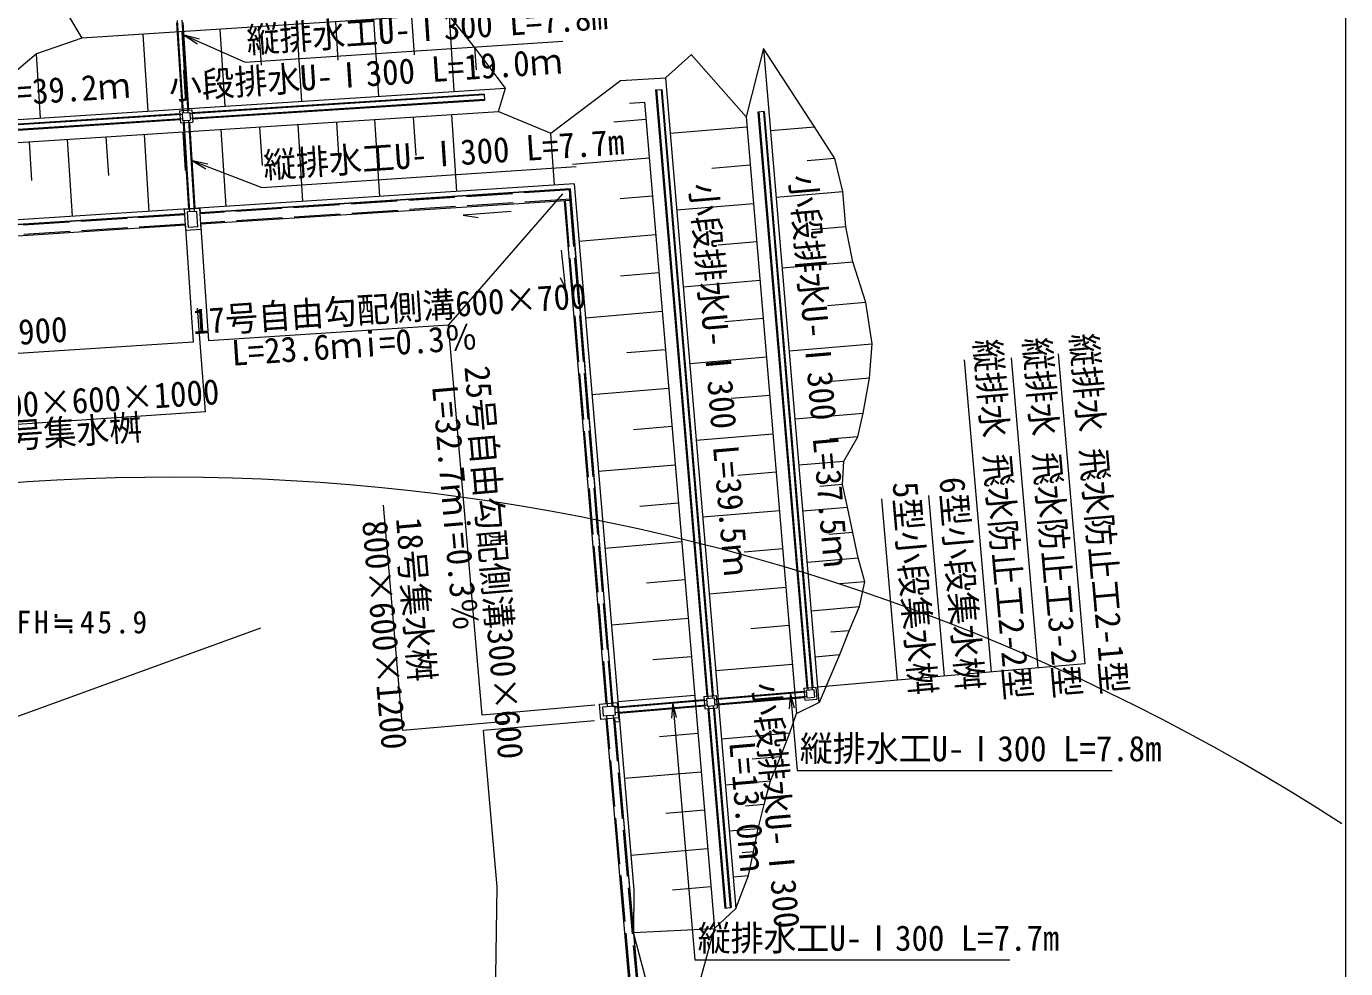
# Model space of a CAD drawing. Units: millimetres on the paper. Extents: x 0 to 420, y -60 to 297.
# Drawn here: x 248.7 to 420, y 107.8 to 230.1 of the extents above; entities that cross this region are included whole.
import ezdxf
from ezdxf.enums import TextEntityAlignment as Align

# ---------------------------------------------------------------- set-up
doc = ezdxf.new("R2010")
doc.units = ezdxf.units.MM
doc.linetypes.add('DASHED', pattern=[7.5, 6, -1.5])
for name, color, linetype, lineweight in [('_0-3_①．雨水', 7, 'Continuous', 9), ('①．雨水', 7, 'Continuous', 9), ('③．地下', 7, 'Continuous', 9), ('⑦．防火', 5, 'Continuous', 9), ('造成地', 7, 'Continuous', 9)]:
    doc.layers.add(name, color=color, linetype=linetype, lineweight=lineweight)
doc.styles.add('ＭＳ ゴシック', font='')
doc.styles.get('ＭＳ ゴシック').set_extended_font_data('MS Gothic')

msp = doc.modelspace()

# ---------------------------------------------------------------- linework, layer by layer
at = {"layer": '_0-3_①．雨水'}
for p, q in [((269.235, 228.99), (277.159, 225.489)), ((271.199, 228.486), (269.235, 228.99)), ((269.235, 228.99), (270.93, 227.876)), ((277.159, 225.489), (318.383, 228.222)), ((270.284, 212.661), (279.321, 209.23)), ((272.272, 212.263), (270.284, 212.661)), ((270.284, 212.661), (272.035, 211.64)), ((279.321, 209.23), (320.11, 211.934)), ((303.557, 191.359), (318.366, 208.376)), ((269.363, 204.586), (270.386, 189.16)), ((271.359, 204.718), (272.381, 189.292)), ((272.008, 180.083), (270.959, 193.534)), ((303.557, 191.359), (272.381, 189.292)), ((307.933, 140.733), (303.557, 191.359)), ((270.386, 189.16), (192.503, 183.997)), ((370.483, 186.842), (373.987, 146.306)), ((376.597, 187.09), (380.077, 146.832)), ((382.686, 187.616), (386.166, 147.359)), ((272.008, 180.083), (240.59, 178)), ((297.607, 138.744), (295.082, 167.958)), ((359.772, 168.812), (361.809, 145.253)), ((365.871, 169.226), (367.898, 145.779)), ((386.166, 147.359), (351.47, 144.359)), ((332.658, 142.361), (332.498, 140.34)), ((332.658, 142.361), (335.546, 108.948)), ((333.162, 140.398), (332.658, 142.361)), ((347.95, 143.573), (347.79, 141.552)), ((347.95, 143.573), (348.816, 133.55)), ((348.454, 141.609), (347.95, 143.573)), ((322.539, 141.995), (307.933, 140.733)), ((311.511, 139.946), (297.607, 138.744)), ((322.492, 139.984), (308.105, 138.74)), ((309.862, 118.413), (308.105, 138.74)), ((348.816, 133.55), (389.695, 133.552)), ((309.485, 91.448), (309.862, 118.413)), ((335.546, 108.948), (376.425, 108.949))]:
    msp.add_line(p, q, dxfattribs=at)
at = {"layer": '①．雨水'}
for p, q in [((269.01, 219.216), (268.276, 230.592)), ((269.139, 218.924), (268.366, 230.899)), ((269.738, 218.962), (268.965, 230.937)), ((269.828, 219.269), (269.094, 230.645)), ((308.17, 221.243), (269.95, 218.776)), ((308.163, 221.353), (270.243, 218.905)), ((308.163, 221.353), (308.216, 220.534)), ((330.428, 221.889), (331.245, 221.958)), ((330.428, 221.889), (337.095, 143.172)), ((330.537, 221.898), (337.23, 142.883)), ((331.135, 221.949), (337.827, 142.933)), ((331.245, 221.958), (337.912, 143.242)), ((268.621, 219.191), (270.218, 219.294)), ((308.209, 220.644), (269.989, 218.177)), ((270.218, 219.294), (270.321, 217.697)), ((308.216, 220.534), (270.296, 218.086)), ((268.953, 218.711), (190.065, 213.619)), ((268.991, 218.112), (190.103, 213.02)), ((268.646, 218.802), (190.357, 213.748)), ((268.699, 217.983), (190.41, 212.93)), ((268.621, 219.191), (268.724, 217.594)), ((268.724, 217.594), (270.321, 217.697)), ((268.94, 218.911), (269.938, 218.975)), ((268.94, 218.911), (269.004, 217.913)), ((269.004, 217.913), (270.002, 217.977)), ((269.834, 206.453), (269.113, 217.619)), ((269.97, 206.061), (269.204, 217.926)), ((270.568, 206.099), (269.802, 217.964)), ((270.652, 206.506), (269.932, 217.672)), ((269.938, 218.975), (270.002, 217.977)), ((344.536, 219.069), (343.719, 219)), ((343.719, 219), (350.048, 144.269)), ((343.828, 219.01), (350.183, 143.98)), ((344.426, 219.06), (350.781, 144.03)), ((344.536, 219.069), (350.865, 144.339)), ((319.332, 209.047), (271.28, 205.945)), ((319.332, 209.047), (319.428, 207.55)), ((319.428, 207.55), (271.376, 204.448)), ((318.547, 207.493), (323.977, 142.232)), ((319.425, 207.55), (324.853, 142.313)), ((269.284, 205.816), (191.394, 200.788)), ((271.241, 206.544), (269.245, 206.415)), ((269.426, 203.621), (269.245, 206.415)), ((270.868, 206.119), (269.67, 206.041)), ((269.799, 204.046), (269.67, 206.041)), ((270.997, 204.123), (270.868, 206.119)), ((271.421, 203.75), (271.241, 206.544)), ((311.692, 206.099), (305.434, 205.625)), ((305.434, 205.625), (307.398, 205.318)), ((269.381, 204.319), (191.491, 199.291)), ((270.997, 204.123), (269.799, 204.046)), ((271.421, 203.75), (269.426, 203.621)), ((318.191, 201.073), (318.683, 196.251)), ((318.683, 196.251), (318.085, 197.472)), ((349.659, 144.237), (351.254, 144.372)), ((349.659, 144.237), (349.794, 142.642)), ((349.984, 143.963), (350.98, 144.047)), ((349.984, 143.963), (350.068, 142.967)), ((350.98, 144.047), (351.064, 143.051)), ((351.254, 144.372), (351.389, 142.777)), ((325.15, 141.659), (337.047, 142.667)), ((325.539, 141.802), (336.739, 142.751)), ((336.706, 143.139), (338.3, 143.274)), ((336.706, 143.139), (336.841, 141.545)), ((337.03, 142.866), (338.027, 142.95)), ((337.03, 142.866), (337.115, 141.869)), ((338.027, 142.95), (338.111, 141.954)), ((338.044, 142.751), (350.001, 143.764)), ((338.094, 142.153), (350.051, 143.166)), ((338.3, 143.274), (338.435, 141.68)), ((338.333, 142.886), (349.692, 143.848)), ((338.402, 142.069), (349.762, 143.031)), ((349.794, 142.642), (351.389, 142.777)), ((350.068, 142.967), (351.064, 143.051)), ((325.201, 141.061), (337.098, 142.069)), ((325.609, 140.985), (336.808, 141.934)), ((336.841, 141.545), (338.435, 141.68)), ((337.115, 141.869), (338.111, 141.954)), ((337.23, 141.578), (339.424, 115.671)), ((337.314, 141.886), (339.533, 115.681)), ((337.912, 141.937), (340.131, 115.731)), ((338.047, 141.647), (340.241, 115.741)), ((327.635, 98.96), (323.995, 140.226)), ((325.091, 140.327), (328.735, 98.953)), ((339.424, 115.671), (340.241, 115.741))]:
    msp.add_line(p, q, dxfattribs=at)
at = {"layer": '①．雨水', "linetype": 'DASHED'}
for p, q in [((319.192, 209.038), (319.289, 207.541)), ((319.341, 208.897), (271.289, 205.795)), ((319.419, 207.7), (271.367, 204.598)), ((318.687, 207.502), (324.149, 141.847)), ((319.286, 207.541), (324.747, 141.902)), ((269.294, 205.666), (191.404, 200.638)), ((269.371, 204.469), (191.481, 199.441)), ((323.138, 142.155), (325.482, 142.371)), ((325.665, 140.379), (325.482, 142.371)), ((323.322, 140.164), (323.138, 142.155)), ((323.573, 141.793), (325.12, 141.936)), ((323.683, 140.599), (323.573, 141.793)), ((324.48, 140.672), (323.683, 140.599)), ((327.785, 98.974), (324.109, 140.638)), ((324.48, 140.672), (325.23, 140.741)), ((324.906, 140.711), (328.586, 98.94)), ((325.23, 140.741), (325.12, 141.936)), ((325.665, 140.379), (323.322, 140.164))]:
    msp.add_line(p, q, dxfattribs=at)
at = {"layer": '③．地下'}
msp.add_line((183.235, 117.204), (279.161, 152.06), dxfattribs=at)
at = {"layer": '⑦．防火'}
for centre, start, end in [((267.3, -108.398), 57.05989, 157.23685), ((92.346, -146.283), 31.48149, 109.16043)]:
    msp.add_arc(centre, 280, start, end, dxfattribs=at)
at = {"layer": '造成地'}
for p, q in [((420.029, 297.002), (420.029, -0.005)), ((254.189, 231.496), (255.925, 228.602)), ((303.533, 231.675), (255.925, 228.602)), ((298.745, 231.366), (299.065, 226.422)), ((304.289, 221.704), (303.656, 231.502)), ((306.926, 227.416), (303.656, 231.502)), ((269.01, 219.216), (268.276, 230.592)), ((269.139, 218.923), (268.366, 230.898)), ((269.738, 218.962), (268.965, 230.937)), ((269.828, 219.268), (269.094, 230.644)), ((274.533, 219.783), (273.888, 229.762)), ((278.878, 230.084), (279.2, 225.094)), ((284.512, 220.427), (283.867, 230.406)), ((288.857, 230.728), (289.179, 225.739)), ((294.491, 221.071), (293.846, 231.05)), ((255.925, 228.602), (250.045, 226.558)), ((264.554, 219.139), (263.909, 229.118)), ((268.899, 229.44), (269.221, 224.45)), ((250.045, 226.558), (247.195, 224.139)), ((250.582, 218.237), (250.045, 226.558)), ((306.926, 227.416), (307.114, 224.511)), ((310.958, 222.134), (306.926, 227.416)), ((331.719, 223.474), (335.08, 226.479)), ((342.184, 218.397), (335.069, 226.49)), ((344.445, 227.256), (342.184, 218.397)), ((344.445, 227.256), (351.638, 142.32)), ((351.046, 217.097), (344.445, 227.256)), ((316.849, 216.278), (325.865, 223.096)), ((325.865, 223.096), (331.719, 223.474)), ((331.719, 223.474), (340.855, 115.6)), ((168.189, 212.918), (310.958, 222.134)), ((308.17, 221.242), (269.95, 218.775)), ((308.163, 221.352), (270.243, 218.904)), ((308.163, 221.352), (308.216, 220.534)), ((310.032, 219.068), (310.958, 222.134)), ((330.428, 221.888), (331.245, 221.958)), ((330.428, 221.888), (337.095, 143.172)), ((330.537, 221.898), (337.23, 142.882)), ((331.135, 221.948), (337.827, 142.933)), ((331.245, 221.958), (337.912, 143.241)), ((268.621, 219.19), (270.218, 219.293)), ((308.209, 220.644), (269.989, 218.176)), ((270.218, 219.293), (270.321, 217.697)), ((308.216, 220.534), (270.296, 218.086)), ((327.05, 220.167), (328.978, 220.291)), ((328.978, 220.291), (338.065, 112.999)), ((170.02, 210.03), (310.032, 219.068)), ((268.953, 218.711), (190.065, 213.619)), ((268.991, 218.112), (190.103, 213.02)), ((268.646, 218.801), (190.357, 213.748)), ((268.699, 217.983), (190.41, 212.929)), ((268.621, 219.19), (268.724, 217.594)), ((268.724, 217.594), (270.321, 217.697)), ((268.94, 218.91), (269.938, 218.975)), ((268.94, 218.91), (269.004, 217.912)), ((269.004, 217.912), (270.002, 217.977)), ((269.834, 206.452), (269.113, 217.619)), ((269.97, 206.06), (269.204, 217.925)), ((270.568, 206.099), (269.802, 217.964)), ((270.652, 206.505), (269.932, 217.672)), ((269.938, 218.975), (270.002, 217.977)), ((288.992, 217.71), (289.314, 212.721)), ((294.626, 208.053), (293.982, 218.032)), ((298.971, 218.354), (299.293, 213.365)), ((304.605, 208.697), (303.961, 218.676)), ((310.032, 219.068), (316.849, 216.278)), ((329.167, 218.058), (324.988, 217.704)), ((342.184, 218.397), (348.744, 140.944)), ((344.536, 219.069), (343.719, 219)), ((343.719, 219), (350.048, 144.269)), ((343.828, 219.009), (350.183, 143.979)), ((344.426, 219.06), (350.781, 144.03)), ((344.536, 219.069), (350.865, 144.338)), ((264.689, 206.121), (264.045, 216.1)), ((269.034, 216.422), (269.356, 211.432)), ((274.668, 206.765), (274.024, 216.744)), ((279.013, 217.066), (279.335, 212.076)), ((284.647, 207.409), (284.003, 217.388)), ((317.286, 209.516), (316.849, 216.278)), ((332.329, 216.262), (342.294, 217.106)), ((345.346, 216.614), (351.046, 217.097)), ((353.716, 212.969), (351.046, 217.097)), ((249.076, 215.133), (249.398, 210.144)), ((254.71, 205.477), (254.066, 215.456)), ((259.055, 215.778), (259.377, 210.788)), ((319.624, 212.232), (329.589, 213.076)), ((353.716, 212.969), (350.129, 212.665)), ((354.724, 208.701), (353.716, 212.969)), ((342.715, 212.124), (337.733, 211.702)), ((319.841, 209.681), (176.127, 200.404)), ((271.28, 205.945), (319.332, 209.047)), ((319.332, 209.046), (271.28, 205.944)), ((319.332, 209.047), (324.853, 142.313)), ((319.332, 209.046), (319.428, 207.549)), ((319.841, 209.681), (327.606, 117.993)), ((319.428, 207.549), (271.376, 204.448)), ((318.547, 207.493), (323.977, 142.232)), ((319.425, 207.549), (324.853, 142.313)), ((330.011, 208.094), (325.831, 207.74)), ((346.078, 207.969), (354.724, 208.701)), ((355.135, 204.117), (354.724, 208.701)), ((191.394, 200.788), (269.284, 205.816)), ((269.284, 205.816), (191.394, 200.788)), ((269.245, 206.415), (271.241, 206.544)), ((271.241, 206.543), (269.245, 206.414)), ((269.284, 205.816), (269.245, 206.415)), ((269.426, 203.62), (269.245, 206.414)), ((270.868, 206.118), (269.67, 206.041)), ((269.799, 204.045), (269.67, 206.041)), ((270.997, 204.123), (270.868, 206.118)), ((271.421, 203.749), (271.241, 206.543)), ((271.256, 206.543), (271.28, 205.945)), ((311.692, 206.098), (305.434, 205.625)), ((305.434, 205.625), (307.398, 205.318)), ((333.173, 206.298), (343.137, 207.142)), ((269.381, 204.319), (191.491, 199.291)), ((270.997, 204.123), (269.799, 204.045)), ((355.135, 204.117), (350.681, 203.74)), ((356.026, 199.574), (355.135, 204.117)), ((271.421, 203.749), (269.426, 203.62)), ((320.468, 202.268), (330.433, 203.112)), ((343.559, 202.16), (338.577, 201.738)), ((318.191, 201.073), (318.683, 196.25)), ((346.855, 198.797), (356.026, 199.574)), ((357.75, 194.299), (356.026, 199.574)), ((318.683, 196.25), (318.084, 197.472)), ((330.854, 198.13), (325.872, 197.708)), ((334.017, 196.334), (343.981, 197.178)), ((357.75, 194.299), (352.766, 193.877)), ((358.532, 188.944), (357.75, 194.299)), ((321.312, 192.304), (331.276, 193.147)), ((344.403, 192.196), (339.421, 191.774)), ((347.767, 188.032), (358.532, 188.944)), ((358.225, 184.46), (358.532, 188.944)), ((331.698, 188.165), (326.716, 187.743)), ((334.861, 186.37), (344.825, 187.214)), ((358.225, 184.46), (353.32, 184.045)), ((357.369, 179.929), (358.225, 184.46)), ((322.156, 182.339), (332.12, 183.183)), ((345.247, 182.232), (340.265, 181.81)), ((348.516, 179.18), (357.369, 179.929)), ((356.672, 176.86), (357.369, 179.929)), ((332.542, 178.201), (327.56, 177.779)), ((335.705, 176.406), (345.669, 177.25)), ((356.672, 176.86), (352.998, 176.549)), ((354.864, 173.696), (356.672, 176.86)), ((323, 172.375), (332.964, 173.219)), ((349.023, 173.201), (354.864, 173.696)), ((354.687, 170.67), (354.864, 173.696)), ((346.091, 172.268), (341.109, 171.846)), ((354.687, 170.67), (351.77, 170.423)), ((355.354, 167.716), (354.687, 170.67)), ((333.386, 168.237), (328.404, 167.815)), ((336.549, 166.442), (346.513, 167.286)), ((349.529, 167.223), (355.354, 167.716)), ((356.042, 164.427), (355.354, 167.716)), ((323.844, 162.411), (333.808, 163.255)), ((356.042, 164.427), (352.924, 164.163)), ((356.74, 161.138), (356.042, 164.427)), ((346.935, 162.304), (341.953, 161.882)), ((350.092, 160.575), (356.74, 161.138)), ((357.589, 158.038), (356.74, 161.138)), ((334.23, 158.273), (329.248, 157.851)), ((357.589, 158.038), (354.352, 157.764)), ((356.923, 154.811), (357.589, 158.038)), ((337.393, 156.478), (347.357, 157.321)), ((350.625, 154.277), (356.923, 154.811)), ((355.552, 151.684), (356.923, 154.811)), ((324.688, 152.447), (334.652, 153.291)), ((347.779, 152.339), (342.797, 151.917)), ((355.552, 151.684), (353.177, 151.483)), ((354.336, 148.57), (355.552, 151.684)), ((335.074, 148.309), (330.092, 147.887)), ((338.237, 146.513), (348.201, 147.357)), ((351.132, 148.299), (354.336, 148.57)), ((351.728, 142.394), (354.336, 148.57)), ((349.659, 144.236), (351.254, 144.371)), ((349.659, 144.236), (349.794, 142.642)), ((349.984, 143.963), (350.98, 144.047)), ((349.984, 143.963), (350.068, 142.966)), ((350.98, 144.047), (351.064, 143.05)), ((351.254, 144.371), (351.389, 142.777)), ((324.853, 142.313), (324.897, 141.791)), ((325.15, 141.659), (337.047, 142.666)), ((325.532, 142.483), (335.496, 143.327)), ((325.539, 141.802), (336.739, 142.75)), ((336.706, 143.139), (338.3, 143.274)), ((336.706, 143.139), (336.841, 141.545)), ((337.03, 142.865), (338.027, 142.95)), ((337.03, 142.865), (337.115, 141.869)), ((338.027, 142.95), (338.111, 141.953)), ((338.044, 142.751), (350.001, 143.763)), ((338.094, 142.153), (350.051, 143.165)), ((338.3, 143.274), (338.435, 141.68)), ((338.333, 142.885), (349.692, 143.848)), ((338.402, 142.068), (349.762, 143.03)), ((348.744, 140.944), (351.728, 142.394)), ((349.794, 142.642), (351.389, 142.777)), ((350.068, 142.966), (351.064, 143.05)), ((325.53, 141.854), (324.897, 141.791)), ((325.201, 141.061), (337.098, 142.068)), ((325.53, 141.854), (325.713, 139.862)), ((325.609, 140.985), (336.808, 141.933)), ((336.841, 141.545), (338.435, 141.68)), ((337.115, 141.869), (338.111, 141.953)), ((337.23, 141.578), (339.424, 115.671)), ((337.314, 141.886), (339.533, 115.68)), ((337.912, 141.937), (340.131, 115.731)), ((338.047, 141.647), (340.241, 115.74)), ((347.841, 138.409), (348.744, 140.944)), ((327.635, 98.96), (323.995, 140.225)), ((325.091, 140.326), (328.735, 98.953)), ((325.713, 139.862), (325.137, 139.804)), ((325.137, 139.804), (327.544, 112.51)), ((335.918, 138.345), (330.936, 137.923)), ((338.987, 137.66), (347.841, 138.409)), ((346.651, 135.298), (347.841, 138.409)), ((346.651, 135.298), (342.971, 134.986)), ((345.361, 132.178), (346.651, 135.298)), ((326.376, 132.519), (336.34, 133.363)), ((339.493, 131.681), (345.361, 132.178)), ((344.532, 129.097), (345.361, 132.178)), ((344.532, 129.097), (342.126, 128.893)), ((343.756, 126.021), (344.532, 129.097)), ((336.762, 128.381), (331.78, 127.959)), ((339.999, 125.703), (343.756, 126.021)), ((343.127, 122.957), (343.756, 126.021)), ((327.22, 122.555), (337.184, 123.399)), ((343.127, 122.957), (341.69, 122.835)), ((342.498, 119.893), (343.127, 122.957)), ((337.606, 118.417), (332.624, 117.995)), ((340.506, 119.724), (342.498, 119.893)), ((340.855, 115.6), (342.498, 119.893)), ((327.606, 117.993), (327.544, 112.51)), ((338.065, 112.999), (340.855, 115.6)), ((339.424, 115.671), (340.241, 115.74)), ((327.544, 112.51), (338.065, 112.999)), ((331.195, 98.947), (327.544, 112.51)), ((327.544, 112.51), (328.735, 98.953)), ((334.242, 99.096), (338.065, 112.999))]:
    msp.add_line(p, q, dxfattribs=at)
at = {"layer": '造成地', "linetype": 'DASHED'}
for p, q in [((319.192, 209.037), (319.289, 207.54)), ((319.341, 208.897), (271.289, 205.795)), ((319.419, 207.699), (271.367, 204.597)), ((318.687, 207.502), (324.149, 141.846)), ((319.286, 207.54), (324.747, 141.901)), ((269.294, 205.666), (191.404, 200.638)), ((269.371, 204.468), (191.481, 199.441)), ((323.138, 142.155), (325.482, 142.371)), ((325.665, 140.379), (325.482, 142.371)), ((323.322, 140.163), (323.138, 142.155)), ((323.573, 141.793), (325.12, 141.936)), ((323.683, 140.598), (323.573, 141.793)), ((324.48, 140.672), (323.683, 140.598)), ((327.785, 98.973), (324.109, 140.637)), ((324.48, 140.672), (325.23, 140.741)), ((324.906, 140.711), (328.586, 98.94)), ((325.23, 140.741), (325.12, 141.936)), ((325.665, 140.379), (323.322, 140.163))]:
    msp.add_line(p, q, dxfattribs=at)

# ---------------------------------------------------------------- texts
at = {"layer": '_0-3_①．雨水', "style": 'ＭＳ ゴシック', "width": 0.95}
for s, rotation, p in [('縦排水工U-Ⅰ300 L=7.8m', 3.793, (277.493, 225.701)), ('小段排水U-Ⅰ300 L=19.0ｍ', 3.793, (267.386, 219.657)), ('小段排水U-Ⅰ300 L=39.2ｍ', 3.793, (211.292, 216.517)), ('縦排水工U-Ⅰ300 L=7.7m', 3.793, (279.655, 209.443)), ('小段排水U-Ⅰ300 L=37.5ｍ', 274.94, (346.908, 210.687)), ('小段排水U-Ⅰ300 L=39.5ｍ', 274.94, (333.956, 209.568)), ('17号自由勾配側溝600×700', 3.793, (270.467, 189.185)), ('18号自由勾配側溝600×800～900', 3.793, (192.448, 184.128)), (' L=23.6ｍi=0.3％', 3.793, (273.408, 184.951)), ('縦排水 飛水防止工2-1型', 274.94, (383.348, 190.057)), ('縦排水 飛水防止工2-2型', 274.94, (370.836, 189.313)), ('縦排水 飛水防止工3-2型', 274.94, (377.258, 189.53)), ('25号自由勾配側溝300×600', 274.94, (304.622, 185.847)), ('1000×600×1000', 3.793, (242.031, 178.011)), (' L=32.7ｍi=0.3％', 274.94, (300.239, 185.468)), ('12号集水桝', 3.793, (242.593, 174.081)), ('6型小段集水桝', 274.94, (366.294, 171.41)), ('5型小段集水桝', 274.94, (360.211, 170.808)), ('800×600×1200', 274.94, (291.346, 165.784)), ('18号集水桝', 274.94, (295.729, 166.163)), ('小段排水U-Ⅰ300', 274.94, (342.163, 144.748)), ('L=13.0ｍ', 274.94, (339.01, 137.098)), ('縦排水工U-Ⅰ300 L=7.8m', 0.002, (349.163, 133.74)), ('縦排水工U-Ⅰ300 L=7.7m', 0.002, (335.894, 109.138))]:
    msp.add_text(s, height=3.299, rotation=rotation, dxfattribs=at).set_placement(p, align=Align.BOTTOM_LEFT)
at = {"layer": '③．地下', "insert": (236.047, 151.003), "char_height": 2.933, "attachment_point": 7, "style": 'ＭＳ ゴシック'}
msp.add_mtext('\\T1.2;\\W0.95;管底\\~FH≒45.9', dxfattribs=at)

doc.saveas('drawing.dxf')
